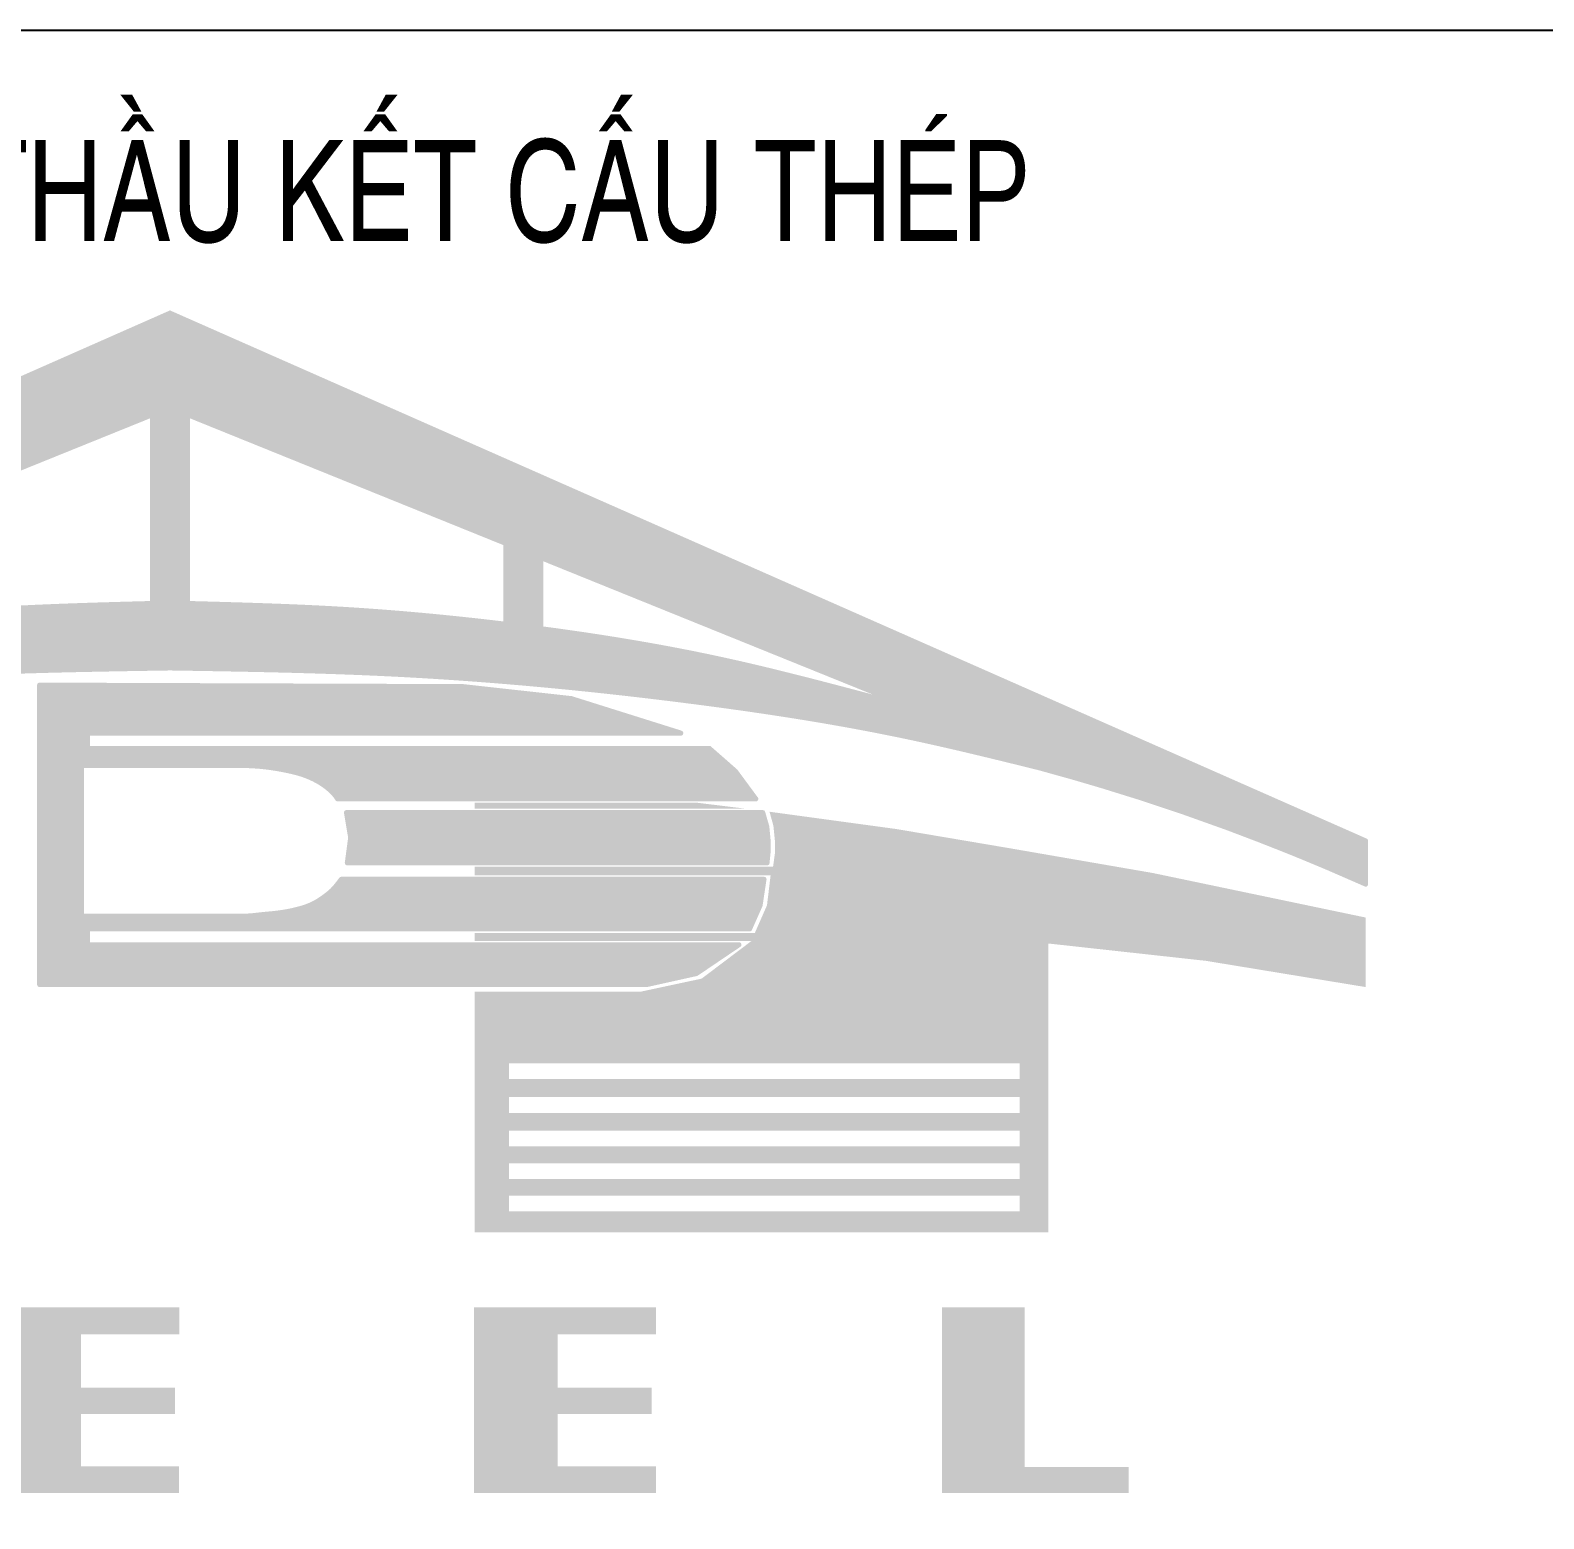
# Model space of a CAD drawing. Header units: inches. Extents: x 315041 to 662841, y -45540 to -35018.
# Drawn here: x 329788.91 to 329815.91, y -36551.87 to -36525.32 of the extents above; entities that cross this region are included whole.
import ezdxf

# ---------------------------------------------------------------- set-up
doc = ezdxf.new("R2010")
doc.units = ezdxf.units.IN
doc.header["$MEASUREMENT"] = 0
doc.layers.add('2H-vua', color=2, linetype='Continuous', lineweight=20)
doc.layers.add('BAO KHUNG', color=31, linetype='Continuous')
doc.styles.get("Standard").update_dxf_attribs({"font": 'VHARIALN.TTF'})

# ---------------------------------------------------------------- blocks, each defined once
blk = doc.blocks.new('logo cpt')
at = {"layer": '2H-vua', "ltscale": 2}
h = blk.add_hatch(color=1, dxfattribs=at)
h.dxf.hatch_style = 1
edge = h.paths.add_edge_path()
edge.add_line((0, 0), (-59.277, -26.155))
edge.add_spline(control_points=[(-59.277, -26.155), (-59.307, -26.168), (-59.368, -26.193), (-59.374, -26.259), (-59.377, -26.292)], knot_values=[0, 0, 0, 0, 0.090528, 0.18293, 0.18293, 0.18293, 0.18293], degree=3, periodic=0)
edge.add_line((-59.377, -26.292), (-59.377, -28.414))
edge.add_spline(control_points=[(-59.377, -28.414), (-59.375, -28.438), (-59.371, -28.481), (-59.327, -28.53), (-59.27, -28.556), (-59.231, -28.544), (-59.213, -28.539)], knot_values=[0, 0, 0, 0, 0.068206, 0.126958, 0.189177, 0.244498, 0.244498, 0.244498, 0.244498], degree=3, periodic=0)
edge.add_line((-59.213, -28.539), (-57.353, -27.728))
edge.add_line((-57.353, -27.728), (-55.983, -27.156))
edge.add_line((-55.983, -27.156), (-54.903, -26.723))
edge.add_line((-54.903, -26.723), (-53.897, -26.328))
edge.add_line((-53.897, -26.328), (-52.38, -25.752))
edge.add_line((-52.38, -25.752), (-50.19, -24.97))
edge.add_line((-50.19, -24.97), (-49.016, -24.576))
edge.add_line((-49.016, -24.576), (-47.952, -24.226))
edge.add_line((-47.952, -24.226), (-46.167, -23.671))
edge.add_line((-46.167, -23.671), (-44.707, -23.241))
edge.add_line((-44.707, -23.241), (-43.013, -22.77))
edge.add_spline(control_points=[(-43.013, -22.77), (-40.847, -22.235), (-35.088, -20.813), (-24.452, -19.2), (-12.26, -18.036), (-3.723, -17.898), (0, -17.838)], knot_values=[0, 0, 0, 0, 6.689632, 17.790922, 32.231173, 43.398154, 43.398154, 43.398154, 43.398154], degree=3, periodic=0)
edge.add_spline(control_points=[(0, -17.838), (3.723, -17.898), (12.26, -18.036), (24.452, -19.2), (35.088, -20.813), (40.847, -22.235), (43.013, -22.77)], knot_values=[0, 0, 0, 0, 11.166981, 25.607232, 36.708522, 43.398154, 43.398154, 43.398154, 43.398154], degree=3, periodic=0)
edge.add_line((43.013, -22.77), (44.707, -23.241))
edge.add_line((44.707, -23.241), (46.167, -23.671))
edge.add_line((46.167, -23.671), (47.952, -24.226))
edge.add_line((47.952, -24.226), (49.016, -24.576))
edge.add_line((49.016, -24.576), (50.19, -24.97))
edge.add_line((50.19, -24.97), (52.38, -25.752))
edge.add_line((52.38, -25.752), (53.897, -26.328))
edge.add_line((53.897, -26.328), (54.903, -26.723))
edge.add_line((54.903, -26.723), (55.983, -27.156))
edge.add_line((55.983, -27.156), (57.353, -27.728))
edge.add_line((57.353, -27.728), (59.213, -28.539))
edge.add_spline(control_points=[(59.213, -28.539), (59.231, -28.544), (59.27, -28.556), (59.327, -28.53), (59.371, -28.481), (59.375, -28.438), (59.377, -28.414)], knot_values=[0, 0, 0, 0, 0.055322, 0.11754, 0.176292, 0.244498, 0.244498, 0.244498, 0.244498], degree=3, periodic=0)
edge.add_line((59.377, -28.414), (59.377, -26.292))
edge.add_spline(control_points=[(59.377, -26.292), (59.374, -26.259), (59.368, -26.193), (59.307, -26.168), (59.277, -26.155)], knot_values=[0, 0, 0, 0, 0.092401, 0.18293, 0.18293, 0.18293, 0.18293], degree=3, periodic=0)
edge.add_line((59.277, -26.155), (0, 0))
edge = h.paths.add_edge_path(flags=16)
edge.add_line((0.997, -5.35), (16.528, -11.63))
edge.add_line((16.528, -11.63), (16.528, -15.41))
edge.add_spline(control_points=[(16.528, -15.41), (13.874, -15.092), (8.705, -14.606), (3.515, -14.466), (0.997, -14.398)], knot_values=[18.676889, 18.676889, 18.676889, 18.676889, 26.68916, 34.246708, 34.246708, 34.246708, 34.246708], degree=3, periodic=0)
edge.add_line((0.997, -14.398), (0.997, -5.35))
edge = h.paths.add_edge_path(flags=16)
edge.add_line((-0.997, -5.35), (-0.997, -14.398))
edge.add_spline(control_points=[(-0.997, -14.398), (-3.515, -14.466), (-8.705, -14.606), (-13.874, -15.092), (-16.528, -15.41)], knot_values=[18.676889, 18.676889, 18.676889, 18.676889, 26.234437, 34.246708, 34.246708, 34.246708, 34.246708], degree=3, periodic=0)
edge.add_line((-16.528, -15.41), (-16.528, -11.63))
edge.add_line((-16.528, -11.63), (-0.997, -5.35))
edge = h.paths.add_edge_path(flags=16)
edge.add_line((18.495, -12.426), (34.834, -19.033))
edge.add_spline(control_points=[(34.834, -19.033), (32.364, -18.379), (26.982, -16.955), (21.483, -16.054), (18.495, -15.658)], knot_values=[0, 0, 0, 0, 7.661393, 16.695244, 16.695244, 16.695244, 16.695244], degree=3, periodic=0)
edge.add_line((18.495, -15.658), (18.495, -12.426))
edge = h.paths.add_edge_path(flags=16)
edge.add_line((-18.495, -12.426), (-18.495, -15.658))
edge.add_spline(control_points=[(-18.495, -15.658), (-21.483, -16.054), (-26.982, -16.955), (-32.364, -18.379), (-34.834, -19.033)], knot_values=[0, 0, 0, 0, 9.033851, 16.695244, 16.695244, 16.695244, 16.695244], degree=3, periodic=0)
edge.add_line((-34.834, -19.033), (-18.495, -12.426))
h = blk.add_hatch(color=1, dxfattribs=at)
h.dxf.hatch_style = 1
edge = h.paths.add_edge_path()
edge.add_line((19.916, -19.111), (14.53, -18.514))
edge.add_line((14.53, -18.514), (-6.476, -18.439))
edge.add_spline(control_points=[(-6.476, -18.439), (-6.506, -18.449), (-6.569, -18.469), (-6.582, -18.534), (-6.588, -18.566)], knot_values=[0, 0, 0, 0, 0.089636, 0.182425, 0.182425, 0.182425, 0.182425], degree=3, periodic=0)
edge.add_line((-6.588, -18.566), (-6.588, -33.39))
edge.add_spline(control_points=[(-6.588, -33.39), (-6.585, -33.411), (-6.579, -33.454), (-6.539, -33.499), (-6.492, -33.519), (-6.464, -33.517), (-6.449, -33.516)], knot_values=[0, 0, 0, 0, 0.063097, 0.129174, 0.168297, 0.212544, 0.212544, 0.212544, 0.212544], degree=3, periodic=0)
edge.add_line((-6.449, -33.516), (23.67, -33.516))
edge.add_line((23.67, -33.516), (26.137, -32.97))
edge.add_line((26.137, -32.97), (28.268, -31.528))
edge.add_spline(control_points=[(28.268, -31.528), (28.277, -31.52), (28.299, -31.502), (28.318, -31.463), (28.322, -31.417), (28.309, -31.367), (28.275, -31.315), (28.231, -31.304), (28.211, -31.299)], knot_values=[0, 0, 0, 0, 0.033514, 0.084878, 0.12538, 0.170042, 0.238399, 0.300361, 0.300361, 0.300361, 0.300361], degree=3, periodic=0)
edge.add_line((28.211, -31.299), (-3.96, -31.299))
edge.add_line((-3.96, -31.299), (-3.96, -30.763))
edge.add_line((-3.96, -30.763), (28.747, -30.763))
edge.add_spline(control_points=[(28.747, -30.763), (28.768, -30.757), (28.803, -30.747), (28.825, -30.718), (28.834, -30.706)], knot_values=[0, 0, 0, 0, 0.062997, 0.106417, 0.106417, 0.106417, 0.106417], degree=3, periodic=0)
edge.add_line((28.834, -30.706), (29.366, -29.511))
edge.add_line((29.366, -29.511), (29.557, -28.234))
edge.add_spline(control_points=[(29.557, -28.234), (29.56, -28.22), (29.564, -28.198), (29.565, -28.158), (29.549, -28.114), (29.51, -28.072), (29.474, -28.065), (29.457, -28.061)], knot_values=[0, 0, 0, 0, 0.040884, 0.066218, 0.121229, 0.177164, 0.228289, 0.228289, 0.228289, 0.228289], degree=3, periodic=0)
edge.add_line((29.457, -28.061), (8.487, -28.06))
edge.add_spline(control_points=[(8.487, -28.06), (8.471, -28.062), (8.437, -28.064), (8.413, -28.088), (8.401, -28.1)], knot_values=[0, 0, 0, 0, 0.04899, 0.098332, 0.098332, 0.098332, 0.098332], degree=3, periodic=0)
edge.add_spline(control_points=[(8.401, -28.1), (8.353, -28.163), (8.215, -28.344), (7.984, -28.634), (7.552, -28.98), (7.017, -29.336), (6.155, -29.607), (5.323, -29.75), (4.529, -29.806), (4.014, -29.88), (3.702, -29.885), (3.577, -29.886)], knot_values=[0, 0, 0, 0, 0.236793, 0.682468, 1.105452, 1.89334, 2.59371, 3.796984, 4.419716, 4.981029, 5.354653, 5.354653, 5.354653, 5.354653], degree=3, periodic=0)
edge.add_line((3.577, -29.886), (-4.269, -29.886))
edge.add_line((-4.269, -29.886), (-4.269, -22.662))
edge.add_line((-4.269, -22.662), (3.53, -22.662))
edge.add_spline(control_points=[(3.53, -22.662), (3.861, -22.675), (4.441, -22.697), (5.201, -22.803), (5.879, -22.931), (6.611, -23.11), (7.317, -23.436), (7.851, -23.835), (8.11, -24.114), (8.207, -24.277), (8.249, -24.317), (8.285, -24.324), (8.303, -24.328)], knot_values=[0, 0, 0, 0, 0.993082, 1.739745, 2.298493, 3.065823, 3.99698, 4.603099, 5.061045, 5.12201, 5.173529, 5.228757, 5.228757, 5.228757, 5.228757], degree=3, periodic=0)
edge.add_line((8.303, -24.328), (29.031, -24.328))
edge.add_spline(control_points=[(29.031, -24.328), (29.046, -24.327), (29.08, -24.327), (29.12, -24.295), (29.15, -24.258), (29.157, -24.215), (29.157, -24.175), (29.146, -24.151), (29.14, -24.14)], knot_values=[0, 0, 0, 0, 0.046103, 0.098417, 0.146663, 0.186804, 0.226026, 0.264205, 0.264205, 0.264205, 0.264205], degree=3, periodic=0)
edge.add_line((29.14, -24.14), (28.112, -22.746))
edge.add_line((28.112, -22.746), (26.822, -21.615))
edge.add_spline(control_points=[(26.822, -21.615), (26.812, -21.605), (26.784, -21.579), (26.745, -21.578), (26.72, -21.578)], knot_values=[0, 0, 0, 0, 0.042818, 0.111912, 0.111912, 0.111912, 0.111912], degree=3, periodic=0)
edge.add_line((26.72, -21.578), (-3.961, -21.578))
edge.add_line((-3.961, -21.578), (-3.961, -21.071))
edge.add_line((-3.961, -21.071), (25.335, -21.071))
edge.add_spline(control_points=[(25.335, -21.071), (25.358, -21.063), (25.41, -21.044), (25.442, -20.962), (25.432, -20.869), (25.381, -20.837), (25.354, -20.821)], knot_values=[0, 0, 0, 0, 0.071409, 0.159101, 0.241153, 0.329355, 0.329355, 0.329355, 0.329355], degree=3, periodic=0)
edge.add_line((25.354, -20.821), (19.916, -19.111))
edge = h.paths.add_edge_path()
edge.add_spline(control_points=[(29.498, -24.85), (29.485, -24.819), (29.462, -24.768), (29.408, -24.761), (29.386, -24.759)], knot_values=[0, 0, 0, 0, 0.091948, 0.153924, 0.153924, 0.153924, 0.153924], degree=3, periodic=0)
edge.add_line((29.386, -24.759), (8.734, -24.759))
edge.add_spline(control_points=[(8.734, -24.759), (8.717, -24.754), (8.675, -24.775), (8.629, -24.815), (8.62, -24.873), (8.623, -24.904), (8.625, -24.917)], knot_values=[0, 0, 0, 0, 0.053288, 0.125117, 0.180133, 0.219055, 0.219055, 0.219055, 0.219055], degree=3, periodic=0)
edge.add_line((8.625, -24.917), (8.829, -26.122))
edge.add_line((8.829, -26.122), (8.662, -27.365))
edge.add_spline(control_points=[(8.662, -27.365), (8.666, -27.389), (8.673, -27.433), (8.717, -27.476), (8.75, -27.488), (8.763, -27.493)], knot_values=[0, 0, 0, 0, 0.069438, 0.130505, 0.174004, 0.174004, 0.174004, 0.174004], degree=3, periodic=0)
edge.add_line((8.763, -27.493), (29.605, -27.493))
edge.add_spline(control_points=[(29.605, -27.493), (29.614, -27.491), (29.639, -27.488), (29.676, -27.467), (29.707, -27.428), (29.711, -27.397), (29.713, -27.383)], knot_values=[0, 0, 0, 0, 0.025433, 0.075798, 0.12455, 0.16773, 0.16773, 0.16773, 0.16773], degree=3, periodic=0)
edge.add_line((29.713, -27.383), (29.768, -26.824))
edge.add_line((29.768, -26.824), (29.768, -26.258))
edge.add_line((29.768, -26.258), (29.701, -25.556))
edge.add_line((29.701, -25.556), (29.498, -24.85))
at = {"layer": '2H-vua', "ltscale": 2, "true_color": 0x0f8a40}
h = blk.add_hatch(color=116, dxfattribs=at)
h.dxf.hatch_style = 1
h.paths.add_polyline_path([(26.15, -24.394), (15.101, -24.394), (15.101, -24.691), (28.561, -24.691)])
h.paths.add_polyline_path([(59.249, -30.077), (48.705, -27.872), (41.449, -26.617), (35.99, -25.693), (29.711, -24.837), (29.906, -25.535), (29.976, -26.239), (29.976, -26.929), (29.888, -27.56), (15.1, -27.56), (15.1, -27.991), (29.766, -27.991), (29.587, -29.473), (28.983, -30.846), (15.103, -30.846), (15.103, -31.236), (28.824, -31.236), (26.347, -33.106), (23.349, -33.747), (15.102, -33.747), (15.102, -45.669), (43.535, -45.669), (43.535, -31.37), (43.578, -31.37), (51.342, -32.224), (59.249, -33.522)])
h.paths.add_polyline_path([(42.112, -37.301), (42.112, -38.084), (16.806, -38.084), (16.806, -37.301)], flags=16)
h.paths.add_polyline_path([(42.112, -38.977), (42.112, -39.76), (16.806, -39.76), (16.806, -38.977)], flags=16)
h.paths.add_polyline_path([(42.112, -40.638), (42.112, -41.421), (16.806, -41.421), (16.806, -40.638)], flags=16)
h.paths.add_polyline_path([(42.112, -42.257), (42.112, -43.039), (16.806, -43.039), (16.806, -42.257)], flags=16)
h.paths.add_polyline_path([(42.112, -43.853), (42.112, -44.635), (16.806, -44.635), (16.806, -43.853)], flags=16)
at = {"layer": '2H-vua', "ltscale": 2, "true_color": 0x0000bd}
h = blk.add_hatch(color=172, dxfattribs=at)
h.dxf.hatch_style = 1
edge = h.paths.add_edge_path()
edge.add_spline(control_points=[(-44.945, -50.893), (-45.343, -50.617), (-45.984, -50.172), (-46.973, -49.715), (-47.863, -49.452), (-48.772, -49.25), (-49.692, -49.157), (-50.551, -49.147), (-51.336, -49.281), (-52.072, -49.383), (-52.686, -49.643), (-53.241, -49.844), (-53.758, -50.094), (-54.211, -50.415), (-54.6, -50.764), (-54.872, -51.077), (-55.09, -51.429), (-55.204, -51.8), (-55.152, -52.122), (-55.156, -52.374), (-55.069, -52.663), (-54.897, -52.962), (-54.663, -53.262), (-54.408, -53.535), (-54.05, -53.772), (-53.558, -54.005), (-53.022, -54.317), (-52.396, -54.522), (-51.853, -54.716), (-51.233, -54.893), (-50.71, -55.052), (-50.219, -55.238), (-49.937, -55.393), (-49.68, -55.532), (-49.501, -55.662), (-49.364, -55.833), (-49.256, -55.992), (-49.179, -56.174), (-49.166, -56.394), (-49.217, -56.605), (-49.353, -56.794), (-49.52, -56.972), (-49.802, -57.101), (-50.156, -57.171), (-50.538, -57.23), (-50.969, -57.223), (-51.372, -57.19), (-51.886, -57.023), (-52.418, -56.8), (-53.002, -56.423), (-53.248, -56.074), (-53.38, -55.887), (-54.07, -56.2), (-54.759, -56.513), (-55.449, -56.825), (-55.266, -56.951), (-54.918, -57.19), (-54.299, -57.627), (-53.469, -57.962), (-52.524, -58.342), (-51.619, -58.437), (-50.897, -58.58), (-50.264, -58.581), (-49.677, -58.508), (-49.029, -58.459), (-48.336, -58.354), (-47.684, -58.091), (-47.027, -57.954), (-46.513, -57.569), (-46.02, -57.155), (-45.604, -56.761), (-45.303, -56.398), (-45.201, -56.01), (-45.2, -55.719), (-45.192, -55.43), (-45.275, -55.118), (-45.465, -54.747), (-45.734, -54.382), (-46.114, -54.134), (-46.51, -53.793), (-47.12, -53.62), (-47.757, -53.259), (-48.557, -53.064), (-49.315, -52.788), (-49.977, -52.55), (-50.464, -52.355), (-50.761, -52.178), (-50.955, -52.011), (-51.04, -51.83), (-51.115, -51.658), (-51.147, -51.495), (-51.148, -51.344), (-51.162, -51.194), (-51.104, -51.065), (-51.03, -50.927), (-50.895, -50.842), (-50.767, -50.751), (-50.619, -50.66), (-50.454, -50.612), (-50.232, -50.533), (-49.947, -50.522), (-49.619, -50.512), (-49.328, -50.525), (-49.045, -50.554), (-48.763, -50.639), (-48.443, -50.76), (-48.135, -50.862), (-47.867, -51.028), (-47.652, -51.176), (-47.432, -51.3), (-47.27, -51.471), (-47.14, -51.631), (-47.044, -51.728), (-47.023, -51.772), (-47.022, -51.775), (-47.014, -51.796), (-47.006, -51.817), (-46.998, -51.838), (-46.314, -51.523), (-45.629, -51.208), (-44.945, -50.893)], knot_values=[0, 0, 0, 0, 1.447851, 2.336455, 3.254431, 4.227893, 5.124373, 6.026567, 6.791467, 7.51224, 8.244296, 8.779704, 9.283818, 9.962407, 10.438112, 10.847724, 11.202546, 11.6783, 11.966949, 12.171906, 12.431336, 12.858074, 13.201618, 13.57173, 13.974014, 14.479049, 15.206049, 15.824977, 16.449715, 16.937464, 17.75695, 18.0917, 18.510079, 18.719721, 18.967687, 19.167373, 19.37378, 19.543834, 19.752043, 20.026306, 20.172046, 20.447935, 20.748057, 21.085119, 21.529418, 21.903963, 22.374034, 22.735889, 23.51874, 24.106479, 24.786868, 24.786868, 24.786868, 25.786868, 25.786868, 25.786868, 26.453262, 27.055585, 28.051565, 29.126926, 30.092709, 30.765504, 31.331643, 31.980434, 32.540966, 33.283233, 34.066121, 34.64706, 35.268395, 35.957239, 36.586541, 36.98973, 37.348526, 37.761656, 37.862766, 38.216354, 38.710296, 39.114395, 39.554612, 40.062074, 40.664956, 41.423081, 42.247024, 43.117878, 43.8459, 44.358286, 44.686981, 44.881358, 45.113581, 45.276309, 45.446798, 45.605841, 45.72951, 45.890056, 46.021724, 46.192209, 46.354534, 46.496371, 46.710574, 46.86595, 47.201984, 47.553917, 47.853485, 48.076372, 48.404379, 48.733346, 49.104513, 49.371296, 49.67508, 49.891116, 50.122669, 50.375113, 50.515393, 50.522432, 50.522432, 50.522432, 50.590649, 50.590649, 50.590649, 51.590649, 51.590649, 51.590649, 51.590649], weights=[1, 1, 1, 1, 1, 1, 1, 1, 1, 1, 1, 1, 1, 1, 1, 1, 1, 1, 1, 1, 1, 1, 1, 1, 1, 1, 1, 1, 1, 1, 1, 1, 1, 1, 1, 1, 1, 1, 1, 1, 1, 1, 1, 1, 1, 1, 1, 1, 1, 1, 1, 1, 1, 1, 1, 1, 1, 1, 1, 1, 1, 1, 1, 1, 1, 1, 1, 1, 1, 1, 1, 1, 1, 1, 1, 1, 1, 1, 1, 1, 1, 1, 1, 1, 1, 1, 1, 1, 1, 1, 1, 1, 1, 1, 1, 1, 1, 1, 1, 1, 1, 1, 1, 1, 1, 1, 1, 1, 1, 1, 1, 1, 1, 1, 1, 1, 1, 1, 1, 1, 1], degree=3, periodic=0)
h.paths.add_polyline_path([(-29.372, -50.712), (-33.018, -50.712), (-33.018, -49.384), (-21.628, -49.384), (-21.628, -50.712), (-25.273, -50.712), (-25.273, -58.586), (-29.372, -58.586)])
h.paths.add_polyline_path([(-8.55, -58.582), (0.454, -58.582), (0.454, -57.27), (-4.409, -57.27), (-4.409, -54.672), (0.241, -54.672), (0.241, -53.378), (-4.415, -53.378), (-4.415, -50.725), (0.467, -50.725), (0.467, -49.389), (-8.55, -49.389)])
h.paths.add_polyline_path([(15.074, -58.582), (24.078, -58.582), (24.078, -57.27), (19.215, -57.27), (19.215, -54.672), (23.865, -54.672), (23.865, -53.378), (19.209, -53.378), (19.209, -50.725), (24.091, -50.725), (24.091, -49.389), (15.074, -49.389)])
h.paths.add_polyline_path([(42.363, -49.392), (42.363, -57.297), (47.517, -57.297), (47.517, -58.584), (38.265, -58.584), (38.265, -49.392)])
blk = doc.blocks.new('A$C75D82031')
at = {"layer": 'BAO KHUNG', "color": 7}
blk.add_lwpolyline([(144.951, 55.81), (285.801, 55.81), (285.801, 10.81), (144.951, 10.81)], close=True, dxfattribs=at)
at = {"layer": '2H-vua', "xscale": 0.3599999999860302, "yscale": 0.3599999999860302, "zscale": 0.3599999999860302}
blk.add_blockref('logo cpt', (181.957, 50.814), dxfattribs=at)
at = {"layer": 'BAO KHUNG', "color": 7, "linetype": 'Continuous', "width": 0.9}
blk.add_text('STEEL CONTRACTOR - NHÀ THẦU KẾT CẤU THÉP', height=1.8, dxfattribs=at).set_placement((152.72, 52.051))

msp = doc.modelspace()

# ---------------------------------------------------------------- block references
at = {"color": 1}
msp.add_blockref('A$C75D82031', (329609.4423, -36581.1298), dxfattribs=at)

doc.saveas('drawing.dxf')
